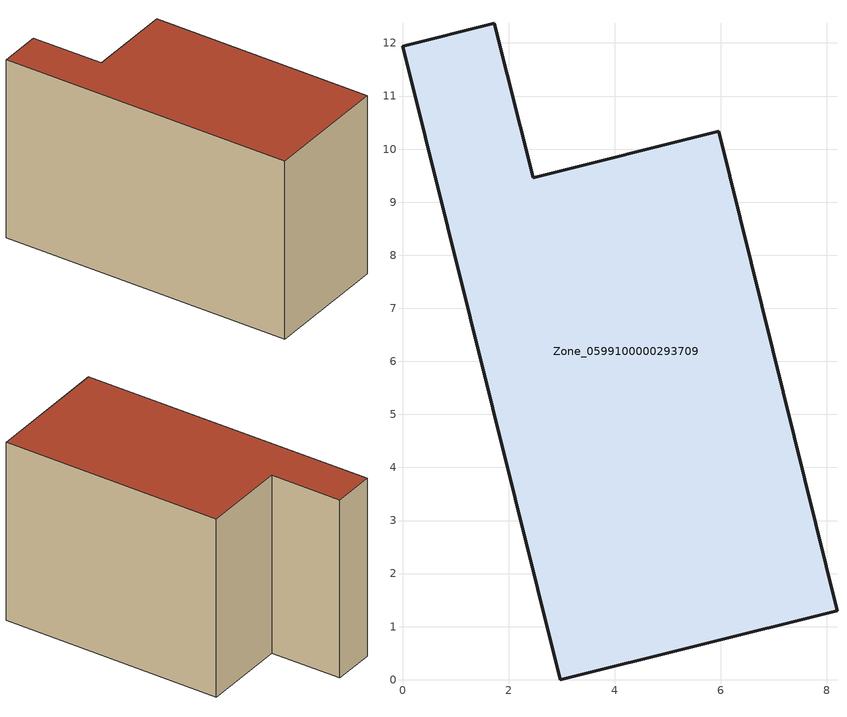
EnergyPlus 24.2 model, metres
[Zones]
Zone_0599100000293709
 floor ground (C_G): 2.97,0 0,11.94 1.73,12.37 2.46,9.46 5.96,10.34 8.19,1.3 z0
 wall outside (C_F): 2.97,0 8.19,1.3 5.96,10.34 2.46,9.46 1.73,12.37 0,11.94 2.97,0 z0:7.7
 roof outside (C_R): 0,11.94 2.97,0 8.19,1.3 5.96,10.34 2.46,9.46 1.73,12.37 z7.7
[BUILDING]
Pand.0599100000293709: North Axis=0; Terrain=City; Loads Convergence Tolerance Value=0.04; Temperature Convergence Tolerance Value=0.4; Solar Distribution=FullExterior; Maximum Number of Warmup Days=25; Minimum Number of Warmup Days=1
[Site:Location]
Rotterdam.The.Hague.AP_ZH_NLD Design_Conditions: Latitude=51.96; Longitude=4.45; Time Zone=1; Elevation=-4.5
[SITE:GROUNDTEMPERATURE:BUILDINGSURFACE]
18, 18, 18, 18, 18, 18, 18, 18, 18, 18, 18, 18
[MATERIAL] Thermal Absorptance=0.9; Solar Absorptance=0.7; Visible Absorptance=0.7
Name | Roughness | Thickness | Conductivity | Density | Specific Heat
G.TI.1975-1991 | MediumSmooth | 0.15 | 0.288461 | 540 | 1210
F.TI.1975-1991 | Rough | 0.3 | 0.230769 | 1920 | 840
R.TI.1975-1991 | MediumRough | 0.2 | 0.153846 | 1500 | 1000
[CONSTRUCTION]
C_G: G.TI.1975-1991
C_F: F.TI.1975-1991
C_R: R.TI.1975-1991
[ZONE]
Zone_0599100000293709: Type=1; Multiplier=1; Ceiling Height=Autocalculate; Volume=Autocalculate; Floor Area=autocalculate; Part of Total Floor Area=Yes
[ZONEINFILTRATION:DESIGNFLOWRATE]
Infil_Zone_0599100000293709: Zone or ZoneList or Space or SpaceList=Zone_0599100000293709; Schedule=AlwaysOn; Design Flow Rate Calculation Method=Flow/Area; Flow Rate per Floor Area=0.003; Constant Term Coefficient=1; Temperature Term Coefficient=0; Velocity Term Coefficient=0; Velocity Squared Term Coefficient=0
[HVACTEMPLATE:ZONE:IDEALLOADSAIRSYSTEM]
Zone_0599100000293709: Maximum Heating Supply Air Temperature=50; Minimum Cooling Supply Air Temperature=13; Maximum Heating Supply Air Humidity Ratio=0.0156; Minimum Cooling Supply Air Humidity Ratio=0.0077; Heating Limit=NoLimit; Cooling Limit=NoLimit; Dehumidification Control Type=ConstantSensibleHeatRatio; Cooling Sensible Heat Ratio=0.7; Dehumidification Setpoint=60; Humidification Control Type=None; Humidification Setpoint=30; Outdoor Air Method=None; Outdoor Air Flow Rate per Person=0.00944; Outdoor Air Flow Rate per Zone Floor Area=0; Outdoor Air Flow Rate per Zone=0; Demand Controlled Ventilation Type=None; Outdoor Air Economizer Type=NoEconomizer; Heat Recovery Type=None; Sensible Heat Recovery Effectiveness=0.7; Latent Heat Recovery Effectiveness=0.65
[ZONECONTROL:THERMOSTAT]
ThermostatControl_Zone_0599100000293709: Zone or ZoneList=Zone_0599100000293709; Control Type Schedule=DualSetpointControlType; Control 1=Thermostat_Zone_0599100000293709; Temperature Difference Between Cutout And Setpoint=0
[THERMOSTATSETPOINT:DUALSETPOINT]
Thermostat_Zone_0599100000293709: Heating Setpoint Temperature Schedule=HeatingSetpoint_Zone_0599100000293709; Cooling Setpoint Temperature Schedule=CoolingSetpoint_Zone_0599100000293709
[SCHEDULE:COMPACT]
HeatingSetpoint_Zone_0599100000293709: Through: 12/31, For: AllDays, Until: 24:00, 21
CoolingSetpoint_Zone_0599100000293709: Through: 12/31, For: AllDays, Until: 24:00, 24
DualSetpointControlType: Through: 12/31, For: AllDays, Until: 24:00, 4
AlwaysOn: Through: 12/31, For: AllDays, Until: 24:00, 1
